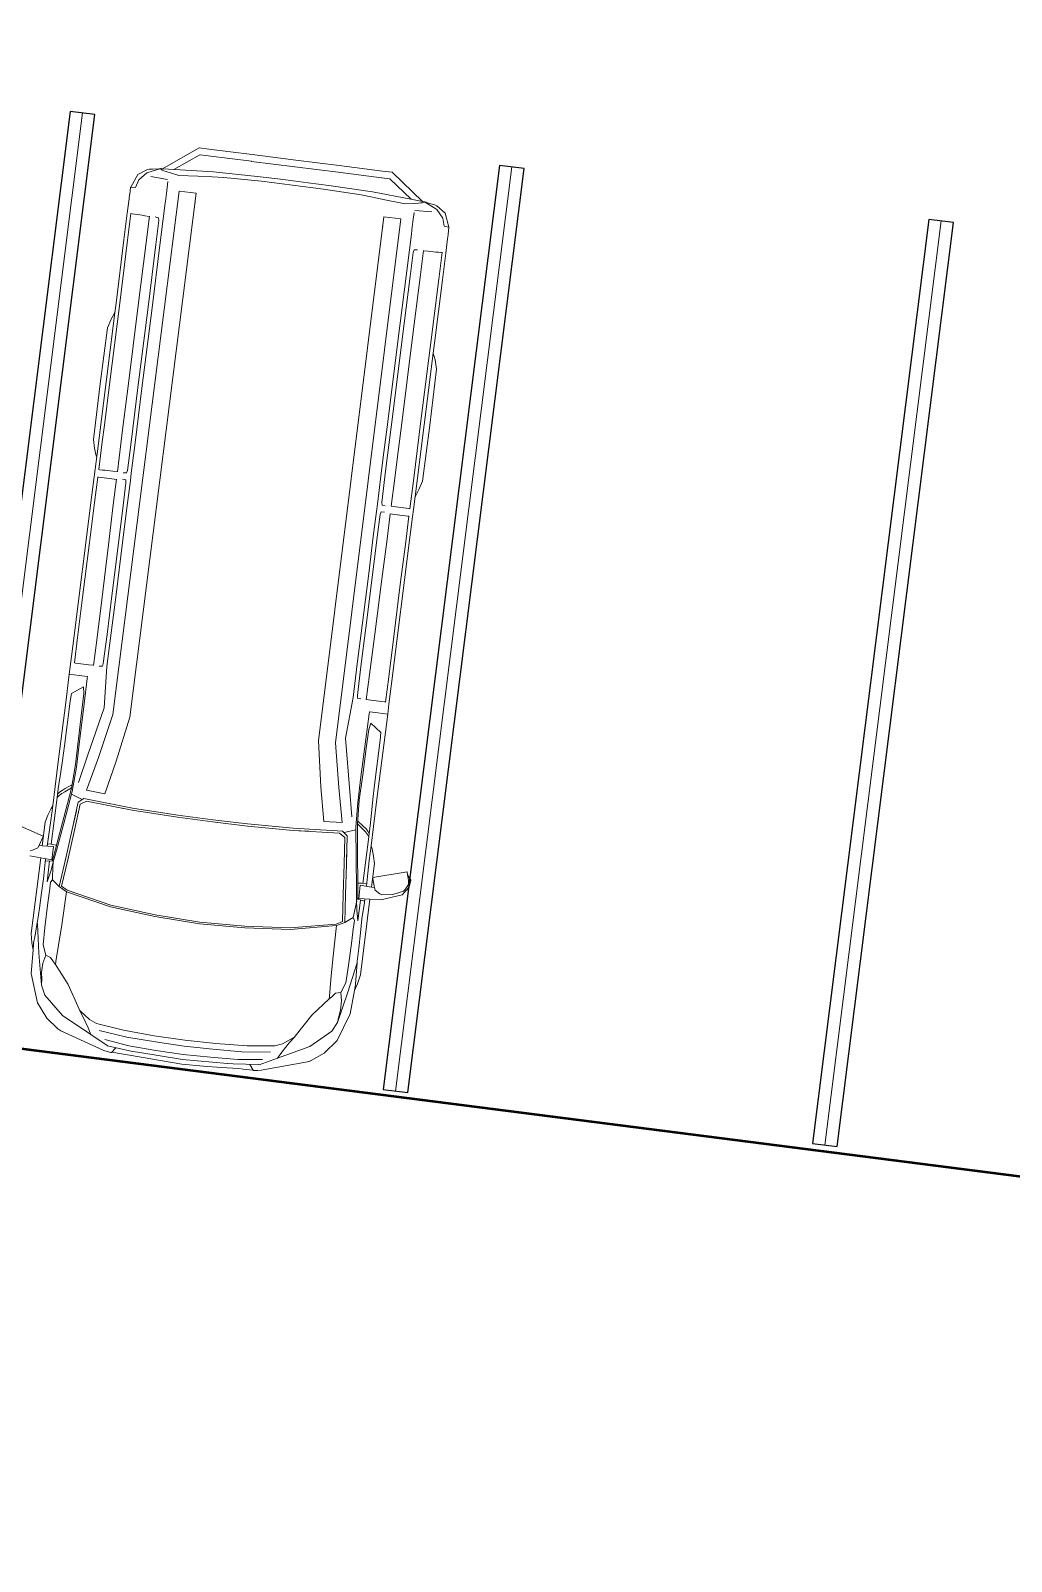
# Model space of a CAD drawing. Header units: centimetres. Extents: x 85226 to 578505, y -13061 to 170378.
# Drawn here: x 461996 to 462585, y 100168 to 101088 of the extents above; entities that cross this region are included whole.
import ezdxf

# ---------------------------------------------------------------- set-up
doc = ezdxf.new("R2010")
doc.units = ezdxf.units.CM
for name, color, linetype, lineweight in [('01 Bodrumi_Pen_No__87', 87, 'Continuous', 18), ('Dimensionet_Pen_No__4', 4, 'Continuous', 18), ('Pllaka 0 kontrapllaka_Pen_No__62', 62, 'Continuous', 18)]:
    doc.layers.add(name, color=color, linetype=linetype, lineweight=lineweight)
doc.layers.add('OBILIQ_PAR_PARCELGEOM_ILI', color=7, linetype='Continuous')
doc.layers.add('Parcela Baze', color=7, linetype='Continuous')

msp = doc.modelspace()

# ---------------------------------------------------------------- linework, layer by layer
for p, q in [((462019.818, 101039.906), (461949.929, 100484.455)), ((461964.811, 100482.583), (462034.7, 101038.033)), ((462034.7, 101038.033), (462019.818, 101039.906)), ((462277.784, 101007.448), (462207.895, 100451.997)), ((462292.666, 101005.575), (462277.784, 101007.448)), ((462222.777, 100450.125), (462292.666, 101005.575)), ((462535.75, 100974.989), (462465.861, 100419.539)), ((462480.743, 100417.666), (462550.632, 100973.117)), ((462550.632, 100973.117), (462535.75, 100974.989)), ((462207.895, 100451.997), (462222.777, 100450.125)), ((462465.861, 100419.539), (462480.743, 100417.666))]:
    msp.add_line(p, q)
at = {"layer": '01 Bodrumi_Pen_No__87', "color": 87, "linetype": 'Continuous', "lineweight": 18}
for p, q in [((462019.818, 101039.906), (461949.929, 100484.455)), ((461964.811, 100482.583), (462034.7, 101038.033)), ((462034.7, 101038.033), (462019.818, 101039.906)), ((462277.784, 101007.448), (462207.895, 100451.997)), ((462292.666, 101005.575), (462277.784, 101007.448)), ((462222.777, 100450.125), (462292.666, 101005.575)), ((462535.75, 100974.989), (462465.861, 100419.539)), ((462480.743, 100417.666), (462550.632, 100973.117)), ((462550.632, 100973.117), (462535.75, 100974.989)), ((462207.895, 100451.997), (462222.777, 100450.125)), ((462465.861, 100419.539), (462480.743, 100417.666))]:
    msp.add_line(p, q, dxfattribs=at)
at = {"layer": 'Dimensionet_Pen_No__4', "color": 4, "linetype": 'Continuous', "lineweight": 18}
for p, q in [((462075.347, 101005.404), (462097.321, 101017.91)), ((462097.321, 101017.91), (462097.348, 101017.925)), ((462097.348, 101017.925), (462103.15, 101017.195)), ((462103.15, 101017.195), (462129.238, 101013.913)), ((462082.195, 101005.018), (462097.804, 101013.756)), ((462097.823, 101013.753), (462097.804, 101013.756)), ((462097.823, 101013.753), (462102.641, 101013.147)), ((462102.745, 101013.134), (462102.641, 101013.147)), ((462102.745, 101013.134), (462128.732, 101009.891)), ((462128.837, 101009.878), (462128.732, 101009.891)), ((462128.837, 101009.878), (462154.823, 101006.635)), ((462129.238, 101013.913), (462155.326, 101010.63)), ((462180.804, 101003.339), (462154.823, 101006.635)), ((462181.414, 101007.348), (462155.326, 101010.63)), ((462207.502, 101004.065), (462181.414, 101007.348)), ((462056.164, 100994.441), (462060.436, 101002.026)), ((462061.121, 100998.738), (462058.992, 100994.238)), ((462060.436, 101002.026), (462066.317, 101004.998)), ((462061.121, 100998.738), (462065.905, 101002.92)), ((462074.208, 101005.49), (462065.905, 101002.92)), ((462066.317, 101004.998), (462067.213, 101005.105)), ((462067.213, 101005.105), (462069.276, 101005.2)), ((462078.381, 100998.957), (462068.335, 101000.808)), ((462069.276, 101005.2), (462073.128, 101005.417)), ((462073.128, 101005.417), (462073.354, 101005.447)), ((462073.354, 101005.447), (462073.584, 101005.446)), ((462073.584, 101005.446), (462073.989, 101005.444)), ((462073.989, 101005.444), (462074.026, 101005.444)), ((462074.026, 101005.444), (462074.075, 101005.449)), ((462074.075, 101005.449), (462074.208, 101005.49)), ((462074.284, 101005.234), (462074.208, 101005.49)), ((462074.208, 101005.49), (462074.528, 101005.45)), ((462074.619, 101004.944), (462074.284, 101005.234)), ((462074.528, 101005.45), (462075.347, 101005.404)), ((462075.083, 101004.639), (462074.619, 101004.944)), ((462076.159, 101004.256), (462075.083, 101004.639)), ((462075.347, 101005.404), (462082.449, 101005.003)), ((462077.429, 101003.849), (462076.159, 101004.256)), ((462080.085, 101002.983), (462077.429, 101003.849)), ((462077.914, 100992.28), (462078.562, 100997.8)), ((462085.118, 101001.414), (462080.085, 101002.983)), ((462105.837, 101003.596), (462082.449, 101005.003)), ((462096.488, 101000.905), (462085.118, 101001.414)), ((462105.095, 101000.504), (462096.488, 101000.905)), ((462112.146, 101000.176), (462105.095, 101000.504)), ((462132.198, 101000.859), (462105.837, 101003.596)), ((462134.85, 100997.908), (462112.146, 101000.176)), ((462144.635, 100999.295), (462132.198, 101000.859)), ((462153.433, 100995.583), (462134.85, 100997.908)), ((462153.76, 100998.183), (462144.635, 100999.295)), ((462153.76, 100998.183), (462162.876, 100997)), ((462162.876, 100997), (462175.313, 100995.434)), ((462180.804, 101003.339), (462180.908, 101003.326)), ((462206.888, 101000.03), (462180.908, 101003.326)), ((462206.888, 101000.03), (462206.993, 101000.017)), ((462211.811, 100999.411), (462206.993, 101000.017)), ((462213.304, 101003.335), (462207.502, 101004.065)), ((462211.811, 100999.411), (462211.83, 100999.408)), ((462224.787, 100987.076), (462211.83, 100999.408)), ((462213.326, 101003.314), (462213.304, 101003.335)), ((462231.518, 100985.754), (462213.326, 101003.314)), ((462085.397, 100992.032), (462045.414, 100677.304)), ((462055.248, 100987.405), (462055.556, 100989.856)), ((462055.556, 100989.856), (462055.576, 100990.015)), ((462055.576, 100990.015), (462056.114, 100994.292)), ((462055.639, 100675.897), (462095.587, 100990.802)), ((462056.114, 100994.292), (462056.164, 100994.441)), ((462058.992, 100994.238), (462056.164, 100994.441)), ((462077.286, 100987.283), (462077.895, 100992.121)), ((462077.895, 100992.121), (462077.914, 100992.28)), ((462085.397, 100992.032), (462095.587, 100990.802)), ((462153.433, 100995.583), (462172.012, 100993.232)), ((462172.012, 100993.232), (462194.57, 100989.805)), ((462175.313, 100995.434), (462201.531, 100991.556)), ((462194.57, 100989.805), (462201.484, 100988.376)), ((462201.484, 100988.376), (462209.921, 100986.633)), ((462201.531, 100991.556), (462224.538, 100987.125)), ((462052.143, 100962.728), (462054.149, 100978.675)), ((462054.149, 100978.675), (462055.248, 100987.405)), ((462075.77, 100975.233), (462076.958, 100984.674)), ((462076.958, 100984.674), (462077.266, 100987.124)), ((462077.266, 100987.124), (462077.286, 100987.283)), ((462094.838, 100984.913), (462094.858, 100985.072)), ((462209.921, 100986.633), (462221.063, 100984.309)), ((462221.063, 100984.309), (462226.328, 100984.582)), ((462231.518, 100985.754), (462224.538, 100987.125)), ((462225.779, 100973.675), (462226.52, 100979.183)), ((462226.328, 100984.582), (462229.115, 100984.763)), ((462226.982, 100980.26), (462237.172, 100979.564)), ((462229.115, 100984.763), (462230.447, 100984.843)), ((462230.447, 100984.843), (462231.584, 100984.947)), ((462232.322, 100985.596), (462231.518, 100985.754)), ((462231.584, 100984.947), (462232.109, 100985.128)), ((462232.109, 100985.128), (462232.505, 100985.326)), ((462232.643, 100985.555), (462232.322, 100985.596)), ((462232.505, 100985.326), (462232.643, 100985.555)), ((462232.643, 100985.555), (462240.05, 100981.008)), ((462232.761, 100985.483), (462232.643, 100985.555)), ((462232.808, 100985.466), (462232.761, 100985.483)), ((462232.844, 100985.457), (462232.808, 100985.466)), ((462233.236, 100985.358), (462232.844, 100985.457)), ((462233.459, 100985.302), (462233.236, 100985.358)), ((462233.67, 100985.217), (462233.459, 100985.302)), ((462237.349, 100984.053), (462233.67, 100985.217)), ((462239.324, 100983.449), (462237.349, 100984.053)), ((462240.165, 100983.123), (462239.324, 100983.449)), ((462243.649, 100975.771), (462240.05, 100981.008)), ((462245.127, 100978.787), (462240.165, 100983.123)), ((462247.387, 100970.38), (462245.127, 100978.787)), ((462054.347, 100962.574), (462056.356, 100978.536)), ((462056.356, 100978.536), (462057.012, 100978.41)), ((462057.012, 100978.41), (462058.531, 100978.173)), ((462058.531, 100978.173), (462060.05, 100977.936)), ((462060.05, 100977.936), (462061.569, 100977.698)), ((462061.569, 100977.698), (462063.088, 100977.461)), ((462063.088, 100977.461), (462064.608, 100977.224)), ((462064.608, 100977.224), (462067.362, 100976.823)), ((462067.376, 100976.934), (462065.379, 100961.03)), ((462070.96, 100976.441), (462072.95, 100975.944)), ((462073.137, 100974.335), (462071.349, 100959.879)), ((462072.95, 100975.944), (462073.137, 100974.335)), ((462075.77, 100975.233), (462073.783, 100959.441)), ((462168.984, 100661.635), (462208.292, 100976.621)), ((462218.468, 100975.289), (462179.239, 100660.466)), ((462207.558, 100970.73), (462207.578, 100970.889)), ((462218.468, 100975.289), (462208.292, 100976.621)), ((462225.15, 100968.678), (462225.759, 100973.516)), ((462225.759, 100973.516), (462225.779, 100973.675)), ((462243.649, 100975.771), (462244.596, 100970.884)), ((462244.596, 100970.884), (462247.387, 100970.38)), ((462246.86, 100965.947), (462247.398, 100970.224)), ((462247.398, 100970.224), (462247.387, 100970.38)), ((462047.355, 100924.674), (462052.143, 100962.728)), ((462049.57, 100924.604), (462054.347, 100962.574)), ((462065.379, 100961.03), (462060.68, 100923.314)), ((462223.634, 100956.628), (462224.822, 100966.069)), ((462224.822, 100966.069), (462225.13, 100968.519)), ((462225.13, 100968.519), (462225.15, 100968.678)), ((462245.433, 100954.607), (462246.532, 100963.337)), ((462246.532, 100963.337), (462246.84, 100965.788)), ((462246.84, 100965.788), (462246.86, 100965.947)), ((462071.349, 100959.879), (462066.626, 100922.233)), ((462073.783, 100959.441), (462069.049, 100921.818)), ((462071.349, 100959.888), (462071.348, 100959.879)), ((462223.634, 100956.628), (462221.647, 100940.836)), ((462225.962, 100955.106), (462224.113, 100940.658)), ((462226.541, 100956.618), (462225.962, 100955.106)), ((462228.593, 100956.607), (462226.541, 100956.618)), ((462232.188, 100956.197), (462230.182, 100940.293)), ((462234.941, 100955.792), (462232.174, 100956.086)), ((462236.472, 100955.645), (462234.941, 100955.792)), ((462238.003, 100955.499), (462236.472, 100955.645)), ((462239.533, 100955.352), (462238.003, 100955.499)), ((462241.064, 100955.206), (462239.533, 100955.352)), ((462242.594, 100955.059), (462241.064, 100955.206)), ((462241.253, 100939.057), (462243.261, 100955.019)), ((462243.261, 100955.019), (462242.594, 100955.059)), ((462243.427, 100938.66), (462245.433, 100954.607)), ((462221.647, 100940.836), (462216.913, 100903.213)), ((462224.113, 100940.658), (462219.364, 100903.015)), ((462224.115, 100940.666), (462224.114, 100940.657)), ((462230.182, 100940.293), (462225.392, 100902.589)), ((462236.475, 100901.087), (462241.253, 100939.057)), ((462238.639, 100900.606), (462243.427, 100938.66)), ((462043.431, 100875.809), (462049.57, 100924.604)), ((462046.607, 100918.73), (462047.355, 100924.674)), ((462046.607, 100918.73), (462035.752, 100832.463)), ((462042.193, 100909.809), (462044.357, 100915.028)), ((462044.357, 100915.028), (462046.48, 100918.636)), ((462046.48, 100918.636), (462046.607, 100918.73)), ((462054.622, 100874.801), (462060.68, 100923.314)), ((462066.626, 100922.233), (462060.552, 100873.858)), ((462062.968, 100873.489), (462069.049, 100921.818)), ((462037.819, 100876.154), (462042.193, 100909.809)), ((462210.832, 100854.885), (462216.913, 100903.213)), ((462219.364, 100903.015), (462213.264, 100854.643)), ((462219.243, 100854.087), (462225.392, 100902.589)), ((462230.335, 100852.292), (462236.475, 100901.087)), ((462237.891, 100894.662), (462238.639, 100900.606)), ((462237.891, 100894.662), (462227.036, 100808.395)), ((462237.99, 100894.54), (462237.891, 100894.662)), ((462239.154, 100890.518), (462237.99, 100894.54)), ((462239.956, 100884.926), (462239.154, 100890.518)), ((462235.858, 100851.236), (462239.956, 100884.926)), ((462033.736, 100842.596), (462037.819, 100876.154)), ((462040.339, 100851.235), (462043.431, 100875.809)), ((462054.622, 100874.801), (462051.526, 100850.06)), ((462060.552, 100873.858), (462057.469, 100849.302)), ((462059.886, 100848.995), (462062.968, 100873.489)), ((462039.099, 100841.388), (462040.339, 100851.235)), ((462051.526, 100850.06), (462050.281, 100840.06)), ((462207.75, 100830.39), (462210.832, 100854.885)), ((462213.264, 100854.643), (462210.168, 100830.089)), ((462219.243, 100854.087), (462216.114, 100829.351)), ((462227.243, 100827.718), (462230.335, 100852.292)), ((462231.499, 100817.713), (462235.858, 100851.236)), ((462034.506, 100837.519), (462033.736, 100842.596)), ((462036.988, 100824.607), (462039.099, 100841.388)), ((462057.469, 100849.302), (462056.234, 100839.435)), ((462058.65, 100839.172), (462059.886, 100848.995)), ((462035.469, 100832.78), (462034.506, 100837.519)), ((462034.785, 100824.775), (462035.752, 100832.463)), ((462035.752, 100832.463), (462035.469, 100832.78)), ((462050.281, 100840.06), (462048.17, 100823.251)), ((462056.234, 100839.435), (462054.278, 100824.11)), ((462056.547, 100822.453), (462058.65, 100839.172)), ((462034.215, 100820.244), (462034.785, 100824.775)), ((462037.65, 100824.533), (462036.988, 100824.607)), ((462039.214, 100824.347), (462037.65, 100824.533)), ((462040.779, 100824.161), (462039.214, 100824.347)), ((462042.343, 100823.975), (462040.779, 100824.161)), ((462043.907, 100823.789), (462042.343, 100823.975)), ((462045.471, 100823.603), (462043.907, 100823.789)), ((462048.184, 100823.362), (462045.471, 100823.603)), ((462053.71, 100822.573), (462051.698, 100822.661)), ((462054.278, 100824.11), (462053.71, 100822.573)), ((462055.994, 100818.058), (462056.547, 100822.453)), ((462206.514, 100820.567), (462207.75, 100830.39)), ((462210.168, 100830.089), (462208.921, 100820.223)), ((462216.114, 100829.351), (462214.842, 100819.354)), ((462226.005, 100817.871), (462227.243, 100827.718)), ((462032.278, 100804.854), (462034.215, 100820.244)), ((462034.487, 100804.734), (462036.42, 100820.093)), ((462036.42, 100820.093), (462037.081, 100820.011)), ((462037.081, 100820.011), (462038.646, 100819.815)), ((462038.646, 100819.815), (462040.211, 100819.618)), ((462040.211, 100819.618), (462041.776, 100819.422)), ((462041.776, 100819.422), (462043.341, 100819.225)), ((462043.341, 100819.225), (462044.906, 100819.029)), ((462044.906, 100819.029), (462047.611, 100818.687)), ((462047.625, 100818.799), (462045.71, 100803.413)), ((462051.212, 100818.771), (462053.217, 100818.474)), ((462053.354, 100816.741), (462051.669, 100803.1)), ((462053.217, 100818.474), (462053.354, 100816.741)), ((462054.092, 100802.941), (462055.994, 100818.058)), ((462204.41, 100803.848), (462206.514, 100820.567)), ((462208.921, 100820.223), (462207.019, 100804.891)), ((462214.842, 100819.354), (462212.723, 100802.546)), ((462223.893, 100801.09), (462226.005, 100817.871)), ((462227.39, 100808.631), (462229.497, 100812.984)), ((462229.497, 100812.984), (462231.499, 100817.713)), ((462029.225, 100780.584), (462032.278, 100804.854)), ((462031.47, 100780.757), (462034.487, 100804.734)), ((462203.857, 100799.453), (462204.41, 100803.848)), ((462207.019, 100804.891), (462207.188, 100803.262)), ((462226.069, 100800.707), (462227.036, 100808.395)), ((462227.036, 100808.395), (462227.39, 100808.631)), ((462045.71, 100803.413), (462042.795, 100779.37)), ((462051.669, 100803.1), (462048.838, 100780.474)), ((462051.305, 100780.792), (462054.092, 100802.941)), ((462201.955, 100784.336), (462203.857, 100799.453)), ((462206.089, 100797.524), (462204.342, 100783.89)), ((462206.651, 100799.168), (462206.089, 100797.524)), ((462208.666, 100798.96), (462206.651, 100799.168)), ((462207.188, 100803.262), (462209.16, 100802.849)), ((462212.149, 100798.098), (462210.192, 100782.717)), ((462214.84, 100797.647), (462212.134, 100797.986)), ((462212.737, 100802.657), (462215.426, 100802.219)), ((462216.405, 100797.45), (462214.84, 100797.647)), ((462215.426, 100802.219), (462216.987, 100802.012)), ((462217.969, 100797.253), (462216.405, 100797.45)), ((462216.987, 100802.012), (462218.549, 100801.804)), ((462219.534, 100797.055), (462217.969, 100797.253)), ((462218.549, 100801.804), (462220.11, 100801.597)), ((462221.099, 100796.858), (462219.534, 100797.055)), ((462220.11, 100801.597), (462221.672, 100801.39)), ((462222.664, 100796.661), (462221.099, 100796.858)), ((462221.393, 100781.217), (462223.325, 100796.576)), ((462221.672, 100801.39), (462223.233, 100801.183)), ((462223.325, 100796.576), (462222.664, 100796.661)), ((462223.233, 100801.183), (462223.893, 100801.09)), ((462223.562, 100780.786), (462225.499, 100796.176)), ((462225.499, 100796.176), (462226.069, 100800.707)), ((462025.039, 100747.317), (462029.225, 100780.584)), ((462027.319, 100747.761), (462031.47, 100780.757)), ((462042.795, 100779.37), (462038.743, 100746.296)), ((462048.838, 100780.474), (462044.863, 100748.757)), ((462047.372, 100749.533), (462051.305, 100780.792)), ((462199.168, 100762.187), (462201.955, 100784.336)), ((462204.342, 100783.89), (462201.48, 100761.268)), ((462210.192, 100782.717), (462207.061, 100758.702)), ((462218.376, 100757.24), (462221.393, 100781.217)), ((462220.509, 100756.516), (462223.562, 100780.786)), ((462195.235, 100730.928), (462199.168, 100762.187)), ((462201.48, 100761.268), (462197.474, 100729.555)), ((462207.061, 100758.702), (462202.793, 100725.655)), ((462044.863, 100748.757), (462041.94, 100725.395)), ((462044.466, 100726.445), (462047.372, 100749.533)), ((462214.224, 100724.244), (462218.376, 100757.24)), ((462216.323, 100723.249), (462220.509, 100756.516)), ((462021.986, 100723.056), (462025.039, 100747.317)), ((462024.285, 100723.652), (462027.319, 100747.761)), ((462038.743, 100746.296), (462035.811, 100722.12)), ((462192.33, 100707.84), (462195.235, 100730.928)), ((462020.049, 100707.657), (462021.986, 100723.056)), ((462022.369, 100708.424), (462024.285, 100723.652)), ((462035.811, 100722.12), (462033.913, 100706.867)), ((462041.94, 100725.395), (462039.726, 100708.01)), ((462041.935, 100706.322), (462044.466, 100726.445)), ((462197.474, 100729.555), (462194.518, 100706.197)), ((462202.793, 100725.655), (462199.644, 100701.506)), ((462211.191, 100700.134), (462214.224, 100724.244)), ((462213.27, 100698.988), (462216.323, 100723.249)), ((462019.296, 100701.677), (462020.049, 100707.657)), ((462023.03, 100708.34), (462022.369, 100708.424)), ((462024.649, 100708.136), (462023.03, 100708.34)), ((462026.268, 100707.933), (462024.649, 100708.136)), ((462027.886, 100707.729), (462026.268, 100707.933)), ((462029.505, 100707.526), (462027.886, 100707.729)), ((462031.123, 100707.322), (462029.505, 100707.526)), ((462033.926, 100706.971), (462031.123, 100707.322)), ((462039.176, 100706.487), (462037.204, 100706.547)), ((462039.726, 100708.01), (462039.176, 100706.487)), ((462040.272, 100681.496), (462041.935, 100706.322)), ((462189.798, 100687.717), (462192.33, 100707.84)), ((462194.518, 100706.197), (462192.356, 100688.806)), ((462017.143, 100684.56), (462019.296, 100701.677)), ((462019.296, 100701.677), (462025.303, 100700.923)), ((462020.588, 100689.926), (462027.826, 100693.956)), ((462025.303, 100700.923), (462028.495, 100700.522)), ((462027.826, 100693.956), (462028.052, 100689.968)), ((462030.071, 100699.055), (462028.239, 100683.818)), ((462028.495, 100700.522), (462030.09, 100700.322)), ((462030.222, 100700.306), (462030.071, 100699.055)), ((462030.09, 100700.322), (462030.222, 100700.306)), ((462199.644, 100701.506), (462197.705, 100686.258)), ((462209.275, 100684.907), (462211.191, 100700.134)), ((462211.333, 100683.589), (462213.27, 100698.988)), ((462015.003, 100667.553), (462017.143, 100684.56)), ((462016.377, 100658.483), (462019.789, 100685.416)), ((462019.789, 100685.416), (462020.588, 100689.926)), ((462026.87, 100679.984), (462028.05, 100689.95)), ((462028.052, 100689.968), (462028.05, 100689.95)), ((462185.259, 100663.253), (462189.798, 100687.717)), ((462192.356, 100688.806), (462192.511, 100687.194)), ((462192.511, 100687.194), (462194.437, 100686.763)), ((462197.718, 100686.362), (462200.52, 100686.008)), ((462200.52, 100686.008), (462202.139, 100685.804)), ((462202.139, 100685.804), (462203.758, 100685.6)), ((462203.758, 100685.6), (462205.376, 100685.397)), ((462205.376, 100685.397), (462206.995, 100685.193)), ((462206.995, 100685.193), (462208.613, 100684.989)), ((462208.613, 100684.989), (462209.275, 100684.907)), ((462024.822, 100662.691), (462026.87, 100679.984)), ((462028.239, 100683.818), (462025.514, 100661.165)), ((462030.506, 100653.251), (462040.272, 100681.496)), ((462045.414, 100677.304), (462036.886, 100651.628)), ((462055.639, 100675.897), (462047.447, 100649.378)), ((462055.503, 100676.311), (462055.503, 100676.311)), ((462199.492, 100677.738), (462197.492, 100662.522)), ((462199.656, 100678.987), (462199.492, 100677.738)), ((462199.787, 100678.97), (462199.656, 100678.987)), ((462201.383, 100678.769), (462199.787, 100678.97)), ((462204.574, 100678.366), (462201.383, 100678.769)), ((462210.58, 100677.609), (462204.574, 100678.366)), ((462208.427, 100660.492), (462210.58, 100677.609)), ((462210.58, 100677.609), (462211.333, 100683.589)), ((462012.863, 100650.546), (462015.003, 100667.553)), ((462197.869, 100658.468), (462199.194, 100668.416)), ((462199.197, 100668.434), (462199.194, 100668.416)), ((462200.404, 100672.242), (462199.197, 100668.434)), ((462206.418, 100666.544), (462200.404, 100672.242)), ((462206.075, 100661.977), (462206.418, 100666.544)), ((462015.283, 100649.846), (462016.377, 100658.483)), ((462024.64, 100661.16), (462023.01, 100647.394)), ((462025.514, 100661.165), (462023.593, 100645.794)), ((462024.648, 100661.22), (462024.64, 100661.16)), ((462024.647, 100661.22), (462024.822, 100662.691)), ((462168.984, 100661.635), (462170.351, 100633.913)), ((462169.219, 100662.003), (462169.219, 100662.003)), ((462179.239, 100660.466), (462181.14, 100633.477)), ((462187.724, 100633.469), (462185.259, 100663.253)), ((462197.492, 100662.522), (462194.521, 100639.9)), ((462195.569, 100641.207), (462197.869, 100658.468)), ((462202.708, 100635.038), (462206.075, 100661.977)), ((462206.287, 100643.485), (462208.427, 100660.492)), ((462011.835, 100642.375), (462012.863, 100650.546)), ((462013.991, 100641.61), (462015.283, 100649.846)), ((462023.01, 100647.394), (462020.567, 100633.19)), ((462030.506, 100653.251), (462024.872, 100636.512)), ((462036.886, 100651.628), (462029.623, 100631.828)), ((462047.447, 100649.378), (462040.583, 100629.685)), ((462010.807, 100634.204), (462011.835, 100642.375)), ((462012.807, 100634.067), (462013.991, 100641.61)), ((462021.086, 100631.152), (462023.593, 100645.794)), ((462023.593, 100645.794), (462023.604, 100645.886)), ((462194.521, 100639.9), (462192.574, 100624.532)), ((462195.366, 100639.678), (462193.535, 100625.938)), ((462195.374, 100639.739), (462195.366, 100639.678)), ((462195.374, 100639.739), (462195.569, 100641.207)), ((462204.147, 100626.478), (462206.287, 100643.485)), ((462009.317, 100622.569), (462010.807, 100634.204)), ((462012.24, 100629.515), (462011.98, 100627.437)), ((462012.24, 100629.515), (462012.807, 100634.067)), ((462013.392, 100630.673), (462012.24, 100629.515)), ((462013.138, 100628.65), (462014.72, 100629.824)), ((462014.967, 100631.789), (462013.392, 100630.673)), ((462014.72, 100629.824), (462016.628, 100630.958)), ((462016.868, 100632.863), (462014.967, 100631.789)), ((462020.567, 100633.19), (462015.937, 100615.553)), ((462016.105, 100612.678), (462021.086, 100631.152)), ((462016.628, 100630.958), (462020.588, 100633.314)), ((462020.904, 100635.15), (462016.868, 100632.863)), ((462020.64, 100629.497), (462026.983, 100626.223)), ((462040.583, 100629.685), (462029.623, 100631.828)), ((462170.351, 100633.913), (462172.123, 100613.134)), ((462181.14, 100633.477), (462183.272, 100612.495)), ((462187.724, 100633.469), (462189.036, 100615.856)), ((462201.629, 100626.399), (462202.708, 100635.038)), ((462006.48, 100616.804), (462008.325, 100620.856)), ((462009.317, 100622.569), (462008.177, 100613.665)), ((462008.325, 100620.856), (462009.317, 100622.569)), ((462008.49, 100599.45), (462011.98, 100627.437)), ((462011.98, 100627.437), (462013.138, 100628.65)), ((462021.019, 100608.231), (462024.708, 100624.792)), ((462025.877, 100623.523), (462022.356, 100607.942)), ((462022.68, 100628.416), (462022.682, 100628.413)), ((462024.708, 100624.792), (462028.104, 100626.814)), ((462029.628, 100625.283), (462025.877, 100623.523)), ((462028.104, 100626.814), (462057.249, 100621.155)), ((462056.981, 100619.922), (462029.628, 100625.283)), ((462056.983, 100619.921), (462047.822, 100621.717)), ((462084.293, 100615.624), (462056.981, 100619.922)), ((462057.249, 100621.155), (462084.568, 100616.883)), ((462191.375, 100609.725), (462192.574, 100624.532)), ((462193.535, 100625.938), (462192.383, 100611.571)), ((462192.574, 100624.532), (462192.586, 100624.624)), ((462200.84, 100618.1), (462201.629, 100626.399)), ((462203.119, 100618.307), (462204.147, 100626.478)), ((461984.553, 100612.748), (462003.673, 100604.275)), ((462003.026, 100598.517), (462004.808, 100612.683)), ((462004.808, 100612.683), (462006.48, 100616.804)), ((462008.177, 100613.665), (462006.589, 100602.371)), ((462011.507, 100595.625), (462016.105, 100612.678)), ((462015.937, 100615.553), (462011.584, 100598.942)), ((462021.019, 100608.231), (462023.526, 100619.51)), ((462105.271, 100612.809), (462084.293, 100615.624)), ((462084.568, 100616.883), (462105.431, 100614.086)), ((462105.271, 100612.809), (462126.293, 100610.34)), ((462126.337, 100611.628), (462105.431, 100614.086)), ((462153.863, 100608.999), (462126.337, 100611.628)), ((462172.123, 100613.134), (462183.272, 100612.495)), ((462192.383, 100611.571), (462192.5, 100593.337)), ((462195.646, 100608.433), (462192.393, 100611.696)), ((462192.542, 100613.553), (462195.886, 100610.339)), ((462200.118, 100610.499), (462200.84, 100618.1)), ((462202.091, 100610.136), (462203.119, 100618.307)), ((462003.406, 100603.654), (462001.672, 100599.606)), ((462003.673, 100604.275), (462003.406, 100603.654)), ((462006.062, 100598.333), (462006.589, 100602.371)), ((462017.049, 100590.32), (462021.019, 100608.231)), ((462022.356, 100607.942), (462018.384, 100589.964)), ((462126.293, 100610.34), (462153.817, 100607.738)), ((462153.815, 100607.737), (462163.136, 100607.208)), ((462153.817, 100607.738), (462181.646, 100606.155)), ((462183.502, 100607.261), (462153.863, 100608.999)), ((462181.646, 100606.155), (462184.843, 100603.521)), ((462186.291, 100604.46), (462183.502, 100607.261)), ((462184.843, 100603.521), (462184.396, 100587.554)), ((462191.398, 100608.011), (462184.441, 100606.411)), ((462185.762, 100587.502), (462186.291, 100604.46)), ((462189.154, 100607.47), (462189.151, 100607.467)), ((462191.625, 100590.593), (462191.375, 100609.725)), ((462197.214, 100606.862), (462195.646, 100608.433)), ((462195.726, 100575.891), (462199.277, 100603.87)), ((462195.886, 100610.339), (462197.461, 100608.826)), ((462198.456, 100605.333), (462197.214, 100606.862)), ((462197.461, 100608.826), (462198.711, 100607.355)), ((462199.277, 100603.87), (462198.456, 100605.333)), ((462198.711, 100607.355), (462199.541, 100605.948)), ((462199.541, 100605.948), (462199.277, 100603.87)), ((462199.541, 100605.948), (462200.118, 100610.499)), ((462200.652, 100598.495), (462202.091, 100610.136)), ((462002.114, 100591.273), (461995.554, 100592.533)), ((461997.091, 100595.824), (461995.708, 100595.542)), ((462000.41, 100597.294), (461997.091, 100595.824)), ((462001.14, 100598.632), (462000.41, 100597.294)), ((462001.672, 100599.606), (462001.14, 100598.632)), ((462001.14, 100598.632), (462003.026, 100598.517)), ((462009.826, 100598.104), (462003.026, 100598.517)), ((462006.246, 100599.743), (462008.422, 100599.458)), ((462008.422, 100599.458), (462009.324, 100599.347)), ((462008.711, 100590.007), (462009.826, 100598.104)), ((462009.218, 100589.898), (462011.532, 100598.743)), ((462009.324, 100599.347), (462011.19, 100598.902)), ((462009.822, 100589.374), (462011.507, 100595.625)), ((462011.19, 100598.902), (462011.532, 100598.744)), ((462011.584, 100598.942), (462011.532, 100598.744)), ((462011.532, 100598.744), (462011.532, 100598.743)), ((462185.762, 100587.502), (462186.128, 100599.051)), ((462192.5, 100593.337), (462192.602, 100576.165)), ((462200.652, 100598.495), (462199.55, 100589.586)), ((462201.188, 100596.589), (462200.652, 100598.495)), ((462201.972, 100592.207), (462201.188, 100596.589)), ((462202.571, 100587.8), (462201.972, 100592.207)), ((461996.397, 100545.832), (462002.114, 100591.273)), ((462008.711, 100590.007), (462002.132, 100591.27)), ((462003.825, 100578.719), (462004.811, 100588.566)), ((462004.811, 100588.566), (462004.883, 100589.285)), ((462004.883, 100589.285), (462004.934, 100589.691)), ((462009.091, 100589.41), (462004.883, 100589.285)), ((462004.934, 100589.691), (462004.942, 100589.754)), ((462004.942, 100589.754), (462005.041, 100590.712)), ((462005.946, 100576.864), (462007.382, 100589.359)), ((462008.201, 100583.165), (462005.946, 100576.864)), ((462007.383, 100589.244), (462007.398, 100589.244)), ((462009.822, 100589.374), (462008.201, 100583.165)), ((462009.091, 100589.41), (462009.218, 100589.898)), ((462009.091, 100589.41), (462009.19, 100589.405)), ((462009.186, 100578.045), (462009.361, 100586.529)), ((462009.19, 100589.405), (462009.822, 100589.374)), ((462009.517, 100588.333), (462009.361, 100586.529)), ((462013.186, 100573.944), (462017.049, 100590.32)), ((462018.384, 100589.964), (462014.662, 100574.123)), ((462016.881, 100589.611), (462017.07, 100590.415)), ((462018.422, 100590.129), (462018.384, 100589.964)), ((462184.396, 100587.554), (462183.79, 100569.151)), ((462185.171, 100569.166), (462185.762, 100587.502)), ((462191.855, 100572.933), (462191.625, 100590.593)), ((462199.55, 100589.586), (462198.291, 100578.25)), ((462200.789, 100573.634), (462202.571, 100587.8)), ((462002.61, 100570.199), (462003.817, 100578.66)), ((462003.825, 100578.719), (462003.817, 100578.66)), ((462007.976, 100576.614), (462007.414, 100571.305)), ((462007.976, 100576.614), (462009.186, 100578.045)), ((462013.186, 100573.944), (462009.186, 100578.045)), ((462017.615, 100570.89), (462013.186, 100573.944)), ((462018.037, 100571.795), (462014.662, 100574.123)), ((462192.602, 100576.165), (462192.603, 100575.961)), ((462192.974, 100576.03), (462192.603, 100575.961)), ((462192.603, 100575.961), (462192.603, 100575.959)), ((462192.654, 100566.818), (462192.603, 100575.959)), ((462194.892, 100575.998), (462192.974, 100576.03)), ((462193.172, 100566.797), (462194.098, 100574.919)), ((462194.098, 100574.919), (462200.789, 100573.634)), ((462195.793, 100575.883), (462194.892, 100575.998)), ((462197.972, 100575.619), (462195.793, 100575.883)), ((462197.801, 100574.208), (462198.291, 100578.25)), ((462222.211, 100582.845), (462201.588, 100579.373)), ((462201.588, 100579.373), (462201.692, 100578.705)), ((462201.692, 100578.705), (462202.37, 100574.354)), ((462202.37, 100574.354), (462202.644, 100573.278)), ((462221.12, 100572.122), (462223.152, 100575.19)), ((462222.497, 100581.009), (462222.211, 100582.845)), ((462222.993, 100577.825), (462222.497, 100581.009)), ((462224.421, 100577.763), (462222.497, 100581.009)), ((462223.152, 100575.19), (462222.993, 100577.825)), ((462223.585, 100573.604), (462224.421, 100577.763)), ((462001.307, 100561.023), (462002.61, 100570.199)), ((462007.414, 100571.305), (462006.483, 100564.277)), ((462017.615, 100570.89), (462014.711, 100550.887)), ((462043.996, 100561.806), (462017.615, 100570.89)), ((462044.259, 100562.766), (462018.037, 100571.795)), ((462183.79, 100569.151), (462183.472, 100552.882)), ((462183.794, 100569.321), (462183.79, 100569.151)), ((462184.858, 100552.344), (462185.171, 100569.166)), ((462185.159, 100568.438), (462185.174, 100569.264)), ((462191.977, 100565.375), (462191.681, 100563.589)), ((462191.939, 100566.46), (462191.855, 100572.933)), ((462191.939, 100566.46), (462191.972, 100560.042)), ((462192.559, 100566.333), (462191.939, 100566.46)), ((462192.656, 100566.313), (462192.559, 100566.333)), ((462192.595, 100553.379), (462194.299, 100565.841)), ((462192.656, 100566.313), (462192.654, 100566.818)), ((462192.656, 100566.313), (462196.702, 100565.15)), ((462193.172, 100566.797), (462199.859, 100566.391)), ((462194.16, 100520.949), (462199.877, 100566.39)), ((462194.27, 100565.729), (462194.255, 100565.733)), ((462196.594, 100564.435), (462196.702, 100565.15)), ((462196.702, 100565.15), (462196.753, 100565.556)), ((462196.753, 100565.556), (462196.761, 100565.619)), ((462196.761, 100565.619), (462196.903, 100566.571)), ((462199.877, 100566.39), (462206.545, 100565.985)), ((462202.644, 100573.278), (462200.789, 100573.634)), ((462202.644, 100573.278), (462203.02, 100571.8)), ((462203.02, 100571.8), (462205.871, 100569.555)), ((462205.871, 100569.555), (462207.141, 100568.939)), ((462206.545, 100565.985), (462219.361, 100568.913)), ((462207.141, 100568.939), (462213.738, 100569.284)), ((462213.738, 100569.284), (462220.102, 100571.121)), ((462219.361, 100568.913), (462223.585, 100573.604)), ((462221.12, 100572.122), (462220.102, 100571.121)), ((462000.161, 100553.036), (462001.307, 100561.023)), ((462006.483, 100564.277), (462004.612, 100549.405)), ((462070.704, 100556.007), (462043.996, 100561.806)), ((462070.889, 100556.984), (462044.259, 100562.766)), ((462097.557, 100551.507), (462070.704, 100556.007)), ((462097.682, 100552.494), (462070.889, 100556.984)), ((462184.858, 100552.344), (462189.748, 100555.326)), ((462189.748, 100555.326), (462191.681, 100563.589)), ((462190.567, 100553.64), (462189.748, 100555.326)), ((462191.972, 100560.042), (462192.595, 100553.379)), ((462195.109, 100554.651), (462196.594, 100564.435)), ((462000.067, 100552.385), (461998.796, 100544.764)), ((462000.067, 100552.385), (462000.161, 100553.036)), ((462000.106, 100551.665), (462000.067, 100552.385)), ((462001.066, 100533.962), (462000.106, 100551.665)), ((462004.612, 100549.405), (462003.68, 100538.908)), ((462012.824, 100538.804), (462014.711, 100550.887)), ((462097.557, 100551.507), (462124.689, 100549.214)), ((462097.682, 100552.494), (462124.752, 100550.207)), ((462124.689, 100549.214), (462152, 100548.216)), ((462124.752, 100550.207), (462151.984, 100549.212)), ((462151.984, 100549.212), (462179.626, 100551.463)), ((462152, 100548.216), (462179.81, 100550.481)), ((462179.81, 100550.481), (462177.668, 100530.383)), ((462179.626, 100551.463), (462183.472, 100552.882)), ((462179.81, 100550.481), (462184.858, 100552.344)), ((462189.796, 100548.357), (462188.957, 100541.318)), ((462190.567, 100553.64), (462189.796, 100548.357)), ((462194.176, 100546.095), (462195.103, 100554.592)), ((462195.109, 100554.651), (462195.103, 100554.592)), ((461996.679, 100540.14), (461996.397, 100545.832)), ((461997.493, 100535.908), (461996.679, 100540.14)), ((461997.493, 100535.908), (461997.744, 100539.282)), ((461997.865, 100539.911), (461997.744, 100539.282)), ((461998.796, 100544.764), (461997.865, 100539.911)), ((461997.865, 100539.911), (461997.893, 100540.06)), ((461998.796, 100544.764), (461998.93, 100545.564)), ((462003.68, 100538.908), (462005.211, 100532.683)), ((462011.23, 100528.876), (462012.824, 100538.804)), ((462188.957, 100541.318), (462187.086, 100526.446)), ((462193.165, 100536.883), (462194.176, 100546.095)), ((461996.432, 100521.638), (461997.493, 100535.908)), ((462002.68, 100514.628), (462001.066, 100533.962)), ((462002.674, 100522.333), (462003.409, 100527.876)), ((462003.409, 100527.876), (462005.211, 100532.683)), ((462005.211, 100532.683), (462008.063, 100531.378)), ((462009.797, 100528.816), (462008.063, 100531.378)), ((462010.948, 100527.117), (462009.797, 100528.816)), ((462010.948, 100527.117), (462011.23, 100528.876)), ((462176.503, 100518.209), (462177.668, 100530.383)), ((462192.226, 100528.207), (462191.57, 100520.508)), ((462192.01, 100527.519), (462192.226, 100528.207)), ((462192.226, 100528.207), (462192.297, 100528.861)), ((462192.297, 100528.861), (462193.165, 100536.883)), ((462000.097, 100504.187), (461996.432, 100521.638)), ((462002.782, 100518.346), (462002.674, 100522.333)), ((462010.948, 100527.117), (462018.691, 100515.043)), ((462187.086, 100526.446), (462185.387, 100516.045)), ((462186.695, 100510.606), (462192.01, 100527.519)), ((462191.57, 100520.508), (462191.27, 100515.576)), ((462191.57, 100520.508), (462191.638, 100521.317)), ((462192.476, 100515.504), (462194.16, 100520.949)), ((462002.68, 100514.628), (462002.782, 100518.346)), ((462002.68, 100514.628), (462004.566, 100508.791)), ((462025.117, 100500.366), (462018.691, 100515.043)), ((462175.588, 100508.196), (462176.503, 100518.209)), ((462176.961, 100507.783), (462179.276, 100509.835)), ((462182.362, 100510.393), (462179.276, 100509.835)), ((462180.342, 100492.274), (462186.695, 100510.606)), ((462185.387, 100516.045), (462182.362, 100510.393)), ((462182.918, 100505.29), (462182.362, 100510.393)), ((462188.132, 100497.518), (462190.639, 100511.606)), ((462190.639, 100511.606), (462192.476, 100515.504)), ((462190.639, 100511.606), (462191.231, 100514.937)), ((462191.27, 100515.576), (462191.231, 100514.937)), ((462191.27, 100515.576), (462191.279, 100515.727)), ((462005.862, 100494.781), (462000.097, 100504.187)), ((462015.17, 100496.563), (462004.566, 100508.791)), ((462025.439, 100499.711), (462025.117, 100500.366)), ((462175.426, 100506.422), (462164.933, 100496.642)), ((462175.426, 100506.422), (462175.588, 100508.196)), ((462175.426, 100506.422), (462176.961, 100507.783)), ((462182.256, 100499.737), (462182.918, 100505.29)), ((462012.231, 100488.61), (462005.862, 100494.781)), ((462032.259, 100484.99), (462015.17, 100496.563)), ((462025.443, 100499.702), (462027.602, 100495.561)), ((462026.045, 100499.068), (462025.447, 100499.697)), ((462031.421, 100494.02), (462026.045, 100499.068)), ((462027.602, 100495.561), (462030.625, 100489.11)), ((462035.65, 100491.703), (462031.421, 100494.02)), ((462035.65, 100491.703), (462051.795, 100487.643)), ((462155.071, 100484.015), (462164.933, 100496.642)), ((462180.342, 100492.274), (462177.069, 100487.086)), ((462180.258, 100481.519), (462188.132, 100497.518)), ((462180.342, 100492.274), (462181.165, 100495.901)), ((462181.165, 100495.901), (462182.256, 100499.737)), ((462012.233, 100488.608), (462012.231, 100488.61)), ((462012.422, 100488.481), (462012.233, 100488.608)), ((462012.484, 100488.441), (462012.422, 100488.481)), ((462014.19, 100487.306), (462012.484, 100488.441)), ((462039.979, 100475.442), (462014.19, 100487.306)), ((462030.625, 100489.11), (462032.259, 100484.99)), ((462032.259, 100484.99), (462041.991, 100478.4)), ((462053.928, 100483.427), (462037.256, 100487.423)), ((462040.696, 100482.053), (462055.072, 100478.24)), ((462051.795, 100487.643), (462070.231, 100484.245)), ((462071.129, 100480.602), (462053.928, 100483.427)), ((462070.231, 100484.245), (462088.762, 100481.606)), ((462147.392, 100479.428), (462153.85, 100482.987)), ((462154.591, 100483.452), (462151.473, 100479.975)), ((462153.85, 100482.987), (462154.586, 100483.449)), ((462154.597, 100483.459), (462155.071, 100484.015)), ((462163.766, 100477.866), (462177.069, 100487.086)), ((462042.123, 100474.857), (462039.979, 100475.442)), ((462042.306, 100478.342), (462041.991, 100478.4)), ((462044.267, 100474.272), (462042.123, 100474.857)), ((462057.234, 100474.944), (462042.306, 100478.342)), ((462044.609, 100474.335), (462044.267, 100474.272)), ((462044.609, 100474.335), (462047.452, 100477.17)), ((462044.745, 100474.362), (462044.609, 100474.335)), ((462050.631, 100473.482), (462044.745, 100474.362)), ((462053.076, 100473.11), (462050.631, 100473.482)), ((462063.655, 100471.221), (462053.076, 100473.11)), ((462071.363, 100475.518), (462055.072, 100478.24)), ((462060.409, 100474.421), (462057.234, 100474.944)), ((462060.479, 100474.406), (462087.304, 100470.012)), ((462088.322, 100478.105), (462071.129, 100480.602)), ((462087.696, 100473.129), (462071.363, 100475.518)), ((462087.696, 100473.129), (462104.111, 100471.397)), ((462088.322, 100478.105), (462105.598, 100476.265)), ((462107.37, 100479.572), (462088.762, 100481.606)), ((462105.598, 100476.265), (462122.962, 100474.741)), ((462126.072, 100478.297), (462107.37, 100479.572)), ((462122.962, 100474.741), (462140.105, 100474.482)), ((462142.72, 100478.231), (462126.072, 100478.297)), ((462142.72, 100478.231), (462147.392, 100479.428)), ((462144.343, 100470.887), (462163.766, 100477.866)), ((462146.947, 100474.474), (462144.343, 100470.887)), ((462151.473, 100479.975), (462146.947, 100474.474)), ((462164.644, 100469.433), (462172.342, 100473.834)), ((462172.342, 100473.834), (462180.258, 100481.519)), ((462074.168, 100469.361), (462063.655, 100471.221)), ((462086.952, 100467.215), (462074.168, 100469.361)), ((462086.952, 100467.215), (462099.869, 100466.127)), ((462114.381, 100467.623), (462087.304, 100470.012)), ((462099.869, 100466.127), (462110.514, 100465.325)), ((462104.111, 100471.397), (462120.568, 100470)), ((462110.514, 100465.325), (462121.231, 100464.535)), ((462114.452, 100467.621), (462117.658, 100467.341)), ((462117.658, 100467.341), (462132.962, 100466.935)), ((462135.442, 100470.132), (462120.568, 100470)), ((462121.231, 100464.535), (462123.693, 100464.289)), ((462123.693, 100464.289), (462129.613, 100463.684)), ((462129.739, 100463.624), (462127.686, 100467.075)), ((462129.613, 100463.684), (462129.739, 100463.624)), ((462129.739, 100463.624), (462130.054, 100463.478)), ((462130.054, 100463.478), (462132.276, 100463.514)), ((462132.276, 100463.514), (462134.498, 100463.549)), ((462132.962, 100466.935), (462133.282, 100466.913)), ((462144.343, 100470.887), (462133.282, 100466.913)), ((462134.498, 100463.549), (462162.423, 100468.655)), ((462162.423, 100468.655), (462164.356, 100469.332)), ((462164.356, 100469.332), (462164.426, 100469.355)), ((462164.426, 100469.355), (462164.641, 100469.432)), ((462164.641, 100469.432), (462164.644, 100469.433))]:
    msp.add_line(p, q, dxfattribs=at)
at = {"layer": 'OBILIQ_PAR_PARCELGEOM_ILI', "color": 7, "linetype": 'Continuous'}
msp.add_lwpolyline([(488828.863, 118016.934), (486074.863, 115333.834), (485677.763, 114979.134), (482615.263, 113913.534), (481065.163, 113374.134), (479662.863, 113306.534), (477508.563, 112791.334), (476494.763, 111709.934), (475785.163, 110924.434), (475151.563, 110121.834), (473977.263, 109564.334), (473225.063, 108545.034), (473911.463, 106041.034), (471140.263, 103206.434), (467873.463, 101401.534), (464098.063, 100206.834), (460322.863, 100689.934), (458632.163, 99914.534), (455606.863, 99050.234), (458428.863, 100880.634), (457450.063, 101033.134), (456242.463, 100690.034), (455289.063, 99838.334)], dxfattribs=at)
at = {"layer": 'Parcela Baze', "color": 6, "lineweight": 53}
msp.add_lwpolyline([(455438.363, 99971.734), (456242.463, 100690.034), (457450.063, 101033.134), (458428.863, 100880.634), (455606.863, 99050.234), (458632.163, 99914.534), (460322.863, 100689.934), (464098.063, 100206.834)], dxfattribs=at)
at = {"layer": 'Pllaka 0 kontrapllaka_Pen_No__62', "color": 62, "linetype": 'Continuous', "lineweight": 18}
for p, q in [((462027.259, 101038.97), (461957.37, 100483.519)), ((462285.225, 101006.511), (462215.336, 100451.061)), ((462543.191, 100974.053), (462473.302, 100418.603))]:
    msp.add_line(p, q, dxfattribs=at)

doc.saveas('drawing.dxf')
